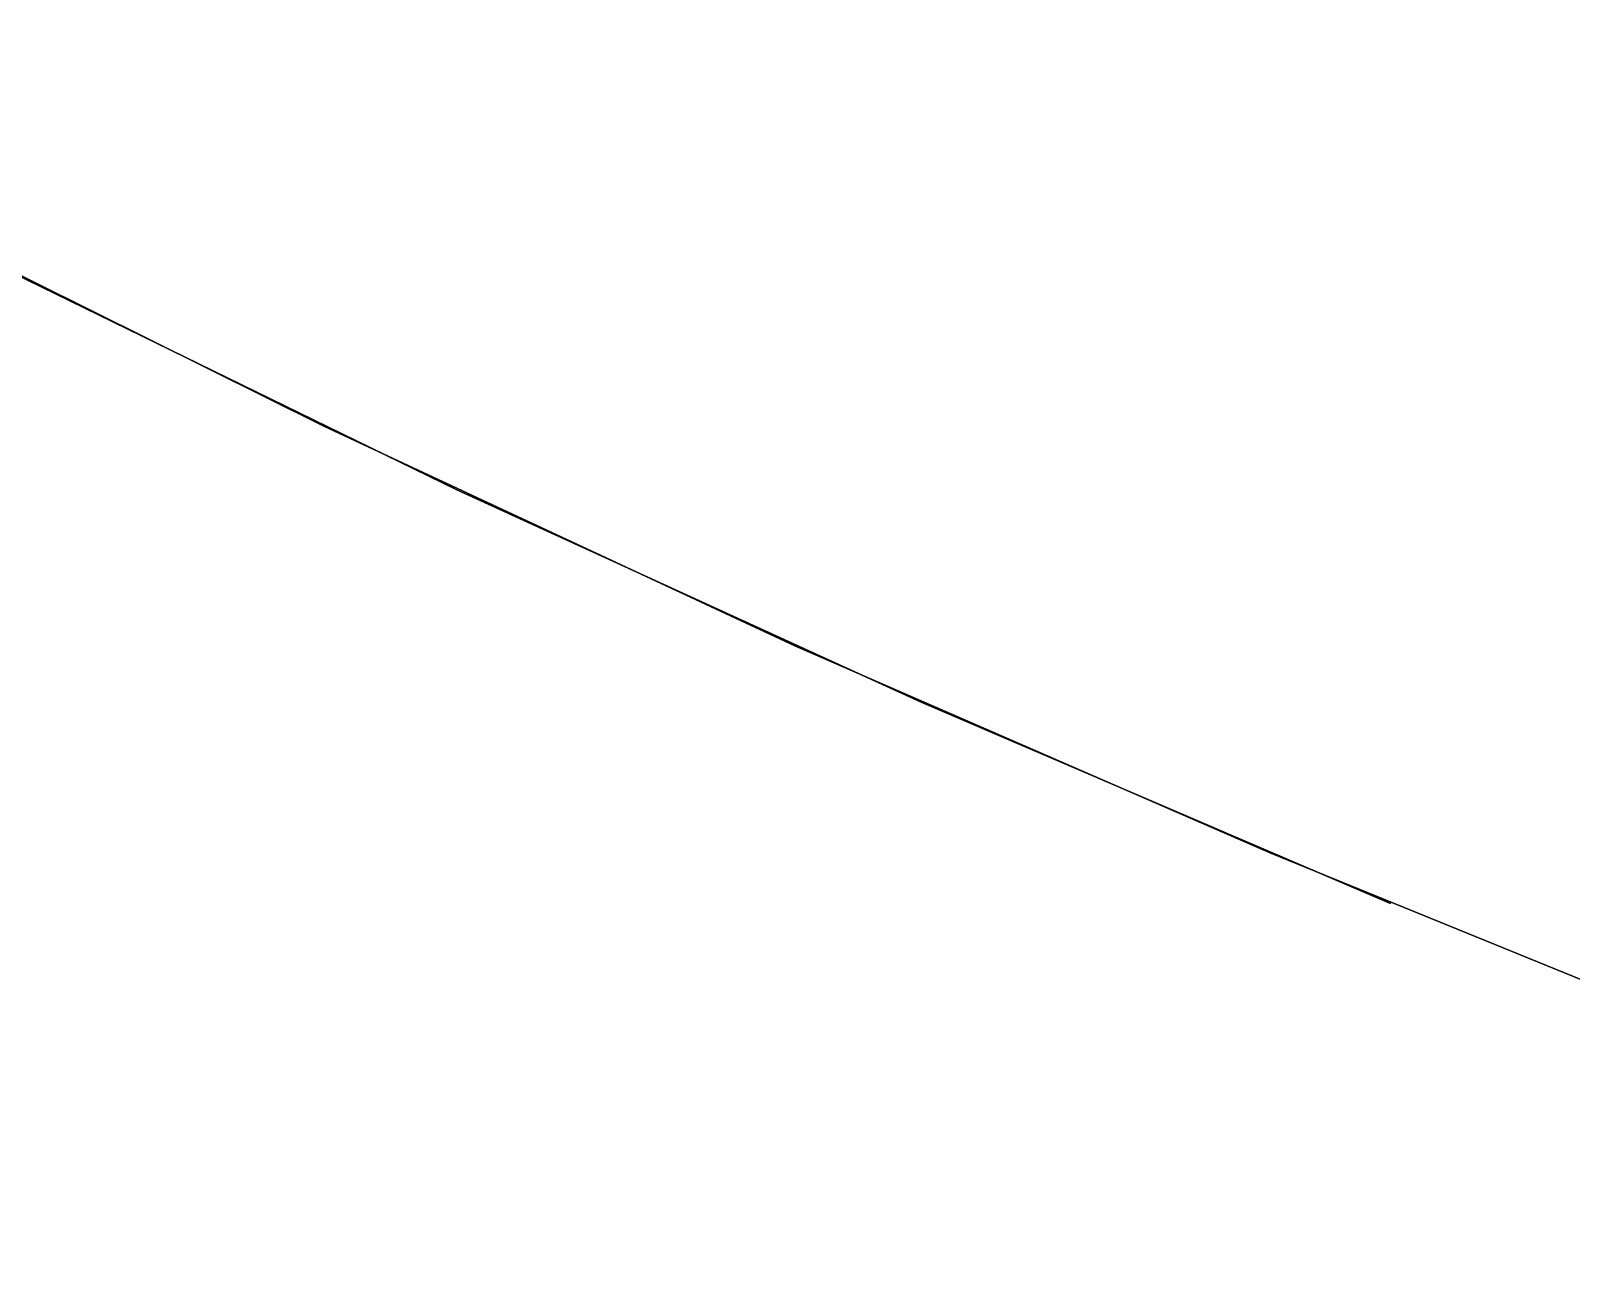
# Model space of a CAD drawing. Header units: metres. Extents: x -20 to 20, y -20 to 20.
# Drawn here: x -8.959 to -7.48, y -18.834 to -17.64 of the extents above; entities that cross this region are included whole.
import ezdxf

# ---------------------------------------------------------------- set-up
doc = ezdxf.new("R2010")
doc.units = ezdxf.units.M

msp = doc.modelspace()

# ---------------------------------------------------------------- meshes
at = {"layer": '10', "color": 2}
mesh = msp.add_polyface(dxfattribs=at)
corners = [(-8.9906, -17.8653, -16.5), (-8.55, -18.0803, -16.5), (-8.9906, -17.8653, -16), (-8.55, -18.0803, -16), (-8.9906, -17.8653, -15.5), (-8.55, -18.0803, -15.5), (-8.9906, -17.8653, -15), (-8.55, -18.0803, -15), (-8.9906, -17.8653, -14.5), (-8.55, -18.0803, -14.5), (-8.9906, -17.8653, -14), (-8.55, -18.0803, -14), (-8.9906, -17.8653, -13.5), (-8.55, -18.0803, -13.5), (-8.9906, -17.8653, -13), (-8.55, -18.0803, -13), (-8.9906, -17.8653, -12.5), (-8.55, -18.0803, -12.5), (-8.9906, -17.8653, -12), (-8.55, -18.0803, -12), (-8.9906, -17.8653, -11.5), (-8.55, -18.0803, -11.5), (-8.9906, -17.8653, -11), (-8.55, -18.0803, -11), (-8.9906, -17.8653, -10.5), (-8.55, -18.0803, -10.5), (-8.9906, -17.8653, -10), (-8.55, -18.0803, -10), (-8.9906, -17.8653, -9.5), (-8.55, -18.0803, -9.5), (-8.9906, -17.8653, -9), (-8.55, -18.0803, -9), (-8.9906, -17.8653, -8.5), (-8.55, -18.0803, -8.5), (-8.9906, -17.8653, -8), (-8.55, -18.0803, -8), (-8.9906, -17.8653, -7.5), (-8.55, -18.0803, -7.5), (-8.9906, -17.8653, -7), (-8.9906, -17.8653, 13.5), (-8.9906, -17.8653, 14), (-9.4258, -17.6396, 14), (-8.9906, -17.8653, 14.5), (-9.4258, -17.6396, 14.5), (-8.9906, -17.8653, 15), (-9.4258, -17.6396, 15), (-8.9906, -17.8653, 15.5), (-9.4258, -17.6396, 15.5), (-8.9906, -17.8653, 16), (-9.4258, -17.6396, 16), (-8.9906, -17.8653, 16.5), (-9.4258, -17.6396, 16.5), (-9.1242, -17.7974, 17), (-8.6777, -18.0194, 17), (-9.1242, -17.7974, 17.5), (-8.6777, -18.0194, 17.5), (-9.1242, -17.7974, 18), (-8.6777, -18.0194, 18), (-9.1242, -17.7974, 18.5), (-8.6777, -18.0194, 18.5), (-9.1242, -17.7974, 19), (-8.6777, -18.0194, 19), (-9.1242, -17.7974, 19.5), (-8.6777, -18.0194, 19.5), (-9.1242, -17.7974, 20), (-9.1242, -17.7974, -20), (-8.6777, -18.0194, -20), (-9.1242, -17.7974, -19.5), (-8.6777, -18.0194, -19.5), (-9.1242, -17.7974, -19), (-8.6777, -18.0194, -19), (-9.1242, -17.7974, -18.5), (-8.6777, -18.0194, -18.5), (-9.1242, -17.7974, -18), (-8.6777, -18.0194, -18), (-9.1242, -17.7974, -17.5), (-8.6777, -18.0194, -17.5), (-9.1242, -17.7974, -17)]
mesh.append_faces([[corners[k] for k in face] for face in [(0, 1, 2), (2, 3, 4), (4, 5, 6), (6, 7, 8), (8, 9, 10), (10, 11, 12), (12, 13, 14), (14, 15, 16), (16, 17, 18), (18, 19, 20), (20, 21, 22), (22, 23, 24), (24, 25, 26), (26, 27, 28), (28, 29, 30), (30, 31, 32), (32, 33, 34), (34, 35, 36), (36, 37, 38), (39, 40, 41), (40, 42, 43), (42, 44, 45), (44, 46, 47), (46, 48, 49), (48, 50, 51), (52, 53, 54), (54, 55, 56), (56, 57, 58), (58, 59, 60), (60, 61, 62), (62, 63, 64), (65, 66, 67), (67, 68, 69), (69, 70, 71), (71, 72, 73), (73, 74, 75), (75, 76, 77)]], dxfattribs={"color": 2})
mesh = msp.add_polyface(dxfattribs=at)
corners = [(-8.55, -18.0803, -16.5), (-8.55, -18.0803, -16), (-8.9906, -17.8653, -16), (-8.55, -18.0803, -15.5), (-8.9906, -17.8653, -15.5), (-8.55, -18.0803, -15), (-8.9906, -17.8653, -15), (-8.55, -18.0803, -14.5), (-8.9906, -17.8653, -14.5), (-8.55, -18.0803, -14), (-8.9906, -17.8653, -14), (-8.55, -18.0803, -13.5), (-8.9906, -17.8653, -13.5), (-8.55, -18.0803, -13), (-8.9906, -17.8653, -13), (-8.55, -18.0803, -12.5), (-8.9906, -17.8653, -12.5), (-8.55, -18.0803, -12), (-8.9906, -17.8653, -12), (-8.55, -18.0803, -11.5), (-8.9906, -17.8653, -11.5), (-8.55, -18.0803, -11), (-8.9906, -17.8653, -11), (-8.55, -18.0803, -10.5), (-8.9906, -17.8653, -10.5), (-8.55, -18.0803, -10), (-8.9906, -17.8653, -10), (-8.55, -18.0803, -9.5), (-8.9906, -17.8653, -9.5), (-8.55, -18.0803, -9), (-8.9906, -17.8653, -9), (-8.9906, -17.8653, 11.5), (-8.55, -18.0803, 11.5), (-8.9906, -17.8653, 12), (-8.55, -18.0803, 12), (-8.9906, -17.8653, 12.5), (-8.55, -18.0803, 12.5), (-8.9906, -17.8653, 13), (-8.55, -18.0803, 13), (-8.9906, -17.8653, 13.5), (-8.55, -18.0803, 13.5), (-8.9906, -17.8653, 14), (-8.55, -18.0803, 14), (-8.9906, -17.8653, 14.5), (-8.55, -18.0803, 14.5), (-8.9906, -17.8653, 15), (-8.55, -18.0803, 15), (-8.9906, -17.8653, 15.5), (-8.55, -18.0803, 15.5), (-8.9906, -17.8653, 16), (-8.55, -18.0803, 16), (-8.9906, -17.8653, 16.5), (-8.6777, -18.0194, 17), (-8.6777, -18.0194, 17.5), (-9.1242, -17.7974, 17.5), (-8.6777, -18.0194, 18), (-9.1242, -17.7974, 18), (-8.6777, -18.0194, 18.5), (-9.1242, -17.7974, 18.5), (-8.6777, -18.0194, 19), (-9.1242, -17.7974, 19), (-8.6777, -18.0194, 19.5), (-9.1242, -17.7974, 19.5), (-8.6777, -18.0194, 20), (-9.1242, -17.7974, 20), (-8.6777, -18.0194, -20), (-8.6777, -18.0194, -19.5), (-9.1242, -17.7974, -19.5), (-8.6777, -18.0194, -19), (-9.1242, -17.7974, -19), (-8.6777, -18.0194, -18.5), (-9.1242, -17.7974, -18.5), (-8.6777, -18.0194, -18), (-9.1242, -17.7974, -18), (-8.6777, -18.0194, -17.5), (-9.1242, -17.7974, -17.5), (-8.6777, -18.0194, -17), (-9.1242, -17.7974, -17)]
mesh.append_faces([[corners[k] for k in face] for face in [(0, 1, 2), (1, 3, 4), (3, 5, 6), (5, 7, 8), (7, 9, 10), (9, 11, 12), (11, 13, 14), (13, 15, 16), (15, 17, 18), (17, 19, 20), (19, 21, 22), (21, 23, 24), (23, 25, 26), (25, 27, 28), (27, 29, 30), (31, 32, 33), (33, 34, 35), (35, 36, 37), (37, 38, 39), (39, 40, 41), (41, 42, 43), (43, 44, 45), (45, 46, 47), (47, 48, 49), (49, 50, 51), (52, 53, 54), (53, 55, 56), (55, 57, 58), (57, 59, 60), (59, 61, 62), (61, 63, 64), (65, 66, 67), (66, 68, 69), (68, 70, 71), (70, 72, 73), (72, 74, 75), (74, 76, 77)]], dxfattribs={"color": 2})
mesh = msp.add_polyface(dxfattribs=at)
corners = [(-8.9906, -17.8653, -7), (-8.55, -18.0803, -7), (-8.9906, -17.8653, -6.5), (-8.55, -18.0803, -6.5), (-8.9906, -17.8653, -6), (-8.55, -18.0803, -6), (-8.9906, -17.8653, -5.5), (-8.55, -18.0803, -5.5), (-8.9906, -17.8653, -5), (-8.55, -18.0803, -5), (-8.9906, -17.8653, -4.5), (-8.55, -18.0803, -4.5), (-8.9906, -17.8653, -4), (-8.55, -18.0803, -4), (-8.9906, -17.8653, -3.5), (-8.55, -18.0803, -3.5), (-8.9906, -17.8653, -3), (-8.55, -18.0803, -3), (-8.9906, -17.8653, -2.5), (-8.55, -18.0803, -2.5), (-8.9906, -17.8653, -2), (-8.55, -18.0803, -2), (-8.9906, -17.8653, -1.5), (-8.55, -18.0803, -1.5), (-8.9906, -17.8653, -1), (-8.55, -18.0803, -1), (-8.9906, -17.8653, -0.5), (-8.55, -18.0803, -0.5), (-8.9906, -17.8653), (-8.55, -18.0803), (-8.9906, -17.8653, 0.5), (-8.55, -18.0803, 0.5), (-8.9906, -17.8653, 1), (-8.55, -18.0803, 1), (-8.9906, -17.8653, 1.5), (-8.55, -18.0803, 1.5), (-8.9906, -17.8653, 2), (-8.55, -18.0803, 2), (-8.9906, -17.8653, 2.5), (-8.55, -18.0803, 2.5), (-8.9906, -17.8653, 3), (-8.55, -18.0803, 3), (-8.9906, -17.8653, 3.5), (-8.55, -18.0803, 3.5), (-8.9906, -17.8653, 4), (-8.55, -18.0803, 4), (-8.9906, -17.8653, 4.5), (-8.55, -18.0803, 4.5), (-8.9906, -17.8653, 5), (-8.55, -18.0803, 5), (-8.9906, -17.8653, 5.5), (-8.55, -18.0803, 5.5), (-8.9906, -17.8653, 6), (-8.55, -18.0803, 6), (-8.9906, -17.8653, 6.5), (-8.55, -18.0803, 6.5), (-8.9906, -17.8653, 7), (-8.55, -18.0803, 7), (-8.9906, -17.8653, 7.5), (-8.55, -18.0803, 7.5), (-8.9906, -17.8653, 8), (-8.55, -18.0803, 8), (-8.9906, -17.8653, 8.5), (-8.55, -18.0803, 8.5), (-8.9906, -17.8653, 9), (-8.55, -18.0803, 9), (-8.9906, -17.8653, 9.5), (-8.55, -18.0803, 9.5), (-8.9906, -17.8653, 10), (-8.55, -18.0803, 10), (-8.9906, -17.8653, 10.5), (-8.55, -18.0803, 10.5), (-8.9906, -17.8653, 11), (-8.55, -18.0803, 11), (-8.9906, -17.8653, 11.5)]
mesh.append_faces([[corners[k] for k in face] for face in [(0, 1, 2), (2, 3, 4), (4, 5, 6), (6, 7, 8), (8, 9, 10), (10, 11, 12), (12, 13, 14), (14, 15, 16), (16, 17, 18), (18, 19, 20), (20, 21, 22), (22, 23, 24), (24, 25, 26), (26, 27, 28), (28, 29, 30), (30, 31, 32), (32, 33, 34), (34, 35, 36), (36, 37, 38), (38, 39, 40), (40, 41, 42), (42, 43, 44), (44, 45, 46), (46, 47, 48), (48, 49, 50), (50, 51, 52), (52, 53, 54), (54, 55, 56), (56, 57, 58), (58, 59, 60), (60, 61, 62), (62, 63, 64), (64, 65, 66), (66, 67, 68), (68, 69, 70), (70, 71, 72), (72, 73, 74)]], dxfattribs={"color": 2})
mesh = msp.add_polyface(dxfattribs=at)
corners = [(-8.55, -18.0803, -9), (-8.55, -18.0803, -8.5), (-8.9906, -17.8653, -8.5), (-8.55, -18.0803, -8), (-8.9906, -17.8653, -8), (-8.55, -18.0803, -7.5), (-8.9906, -17.8653, -7.5), (-8.55, -18.0803, -7), (-8.9906, -17.8653, -7), (-8.55, -18.0803, -6.5), (-8.9906, -17.8653, -6.5), (-8.55, -18.0803, -6), (-8.9906, -17.8653, -6), (-8.55, -18.0803, -5.5), (-8.9906, -17.8653, -5.5), (-8.55, -18.0803, -5), (-8.9906, -17.8653, -5), (-8.55, -18.0803, -4.5), (-8.9906, -17.8653, -4.5), (-8.55, -18.0803, -4), (-8.9906, -17.8653, -4), (-8.55, -18.0803, -3.5), (-8.9906, -17.8653, -3.5), (-8.55, -18.0803, -3), (-8.9906, -17.8653, -3), (-8.55, -18.0803, -2.5), (-8.9906, -17.8653, -2.5), (-8.55, -18.0803, -2), (-8.9906, -17.8653, -2), (-8.55, -18.0803, -1.5), (-8.9906, -17.8653, -1.5), (-8.55, -18.0803, -1), (-8.9906, -17.8653, -1), (-8.55, -18.0803, -0.5), (-8.9906, -17.8653, -0.5), (-8.55, -18.0803), (-8.9906, -17.8653), (-8.55, -18.0803, 0.5), (-8.9906, -17.8653, 0.5), (-8.55, -18.0803, 1), (-8.9906, -17.8653, 1), (-8.55, -18.0803, 1.5), (-8.9906, -17.8653, 1.5), (-8.55, -18.0803, 2), (-8.9906, -17.8653, 2), (-8.55, -18.0803, 2.5), (-8.9906, -17.8653, 2.5), (-8.55, -18.0803, 3), (-8.9906, -17.8653, 3), (-8.55, -18.0803, 3.5), (-8.9906, -17.8653, 3.5), (-8.55, -18.0803, 4), (-8.9906, -17.8653, 4), (-8.55, -18.0803, 4.5), (-8.9906, -17.8653, 4.5), (-8.55, -18.0803, 5), (-8.9906, -17.8653, 5), (-8.55, -18.0803, 5.5), (-8.9906, -17.8653, 5.5), (-8.55, -18.0803, 6), (-8.9906, -17.8653, 6), (-8.55, -18.0803, 6.5), (-8.9906, -17.8653, 6.5), (-8.55, -18.0803, 7), (-8.9906, -17.8653, 7), (-8.55, -18.0803, 7.5), (-8.9906, -17.8653, 7.5), (-8.55, -18.0803, 8), (-8.9906, -17.8653, 8), (-8.55, -18.0803, 8.5), (-8.9906, -17.8653, 8.5), (-8.55, -18.0803, 9), (-8.9906, -17.8653, 9), (-8.55, -18.0803, 9.5), (-8.9906, -17.8653, 9.5)]
mesh.append_faces([[corners[k] for k in face] for face in [(0, 1, 2), (1, 3, 4), (3, 5, 6), (5, 7, 8), (7, 9, 10), (9, 11, 12), (11, 13, 14), (13, 15, 16), (15, 17, 18), (17, 19, 20), (19, 21, 22), (21, 23, 24), (23, 25, 26), (25, 27, 28), (27, 29, 30), (29, 31, 32), (31, 33, 34), (33, 35, 36), (35, 37, 38), (37, 39, 40), (39, 41, 42), (41, 43, 44), (43, 45, 46), (45, 47, 48), (47, 49, 50), (49, 51, 52), (51, 53, 54), (53, 55, 56), (55, 57, 58), (57, 59, 60), (59, 61, 62), (61, 63, 64), (63, 65, 66), (65, 67, 68), (67, 69, 70), (69, 71, 72), (71, 73, 74)]], dxfattribs={"color": 2})
mesh = msp.add_polyface(dxfattribs=at)
corners = [(-8.55, -18.0803, -16.5), (-8.1043, -18.2844, -16.5), (-8.55, -18.0803, -16), (-8.1043, -18.2844, -16), (-8.55, -18.0803, -15.5), (-8.1043, -18.2844, -15.5), (-8.55, -18.0803, -15), (-8.1043, -18.2844, -15), (-8.55, -18.0803, -14.5), (-8.1043, -18.2844, -14.5), (-8.55, -18.0803, -14), (-8.1043, -18.2844, -14), (-8.55, -18.0803, -13.5), (-8.1043, -18.2844, -13.5), (-8.55, -18.0803, -13), (-8.1043, -18.2844, -13), (-8.55, -18.0803, -12.5), (-8.1043, -18.2844, -12.5), (-8.55, -18.0803, -12), (-8.1043, -18.2844, -12), (-8.55, -18.0803, -11.5), (-8.1043, -18.2844, -11.5), (-8.55, -18.0803, -11), (-8.55, -18.0803, 9.5), (-8.55, -18.0803, 10), (-8.9906, -17.8653, 10), (-8.55, -18.0803, 10.5), (-8.9906, -17.8653, 10.5), (-8.55, -18.0803, 11), (-8.9906, -17.8653, 11), (-8.55, -18.0803, 11.5), (-8.9906, -17.8653, 11.5), (-8.55, -18.0803, 12), (-8.9906, -17.8653, 12), (-8.55, -18.0803, 12.5), (-8.9906, -17.8653, 12.5), (-8.55, -18.0803, 13), (-8.9906, -17.8653, 13), (-8.55, -18.0803, 13.5), (-8.9906, -17.8653, 13.5), (-8.55, -18.0803, 14), (-8.9906, -17.8653, 14), (-8.55, -18.0803, 14.5), (-8.9906, -17.8653, 14.5), (-8.55, -18.0803, 15), (-8.9906, -17.8653, 15), (-8.55, -18.0803, 15.5), (-8.9906, -17.8653, 15.5), (-8.55, -18.0803, 16), (-8.9906, -17.8653, 16), (-8.55, -18.0803, 16.5), (-8.9906, -17.8653, 16.5), (-8.6777, -18.0194, 17), (-8.2257, -18.2301, 17), (-8.6777, -18.0194, 17.5), (-8.2257, -18.2301, 17.5), (-8.6777, -18.0194, 18), (-8.2257, -18.2301, 18), (-8.6777, -18.0194, 18.5), (-8.2257, -18.2301, 18.5), (-8.6777, -18.0194, 19), (-8.2257, -18.2301, 19), (-8.6777, -18.0194, 19.5), (-8.2257, -18.2301, 19.5), (-8.6777, -18.0194, 20), (-8.6777, -18.0194, -20), (-8.2257, -18.2301, -20), (-8.6777, -18.0194, -19.5), (-8.2257, -18.2301, -19.5), (-8.6777, -18.0194, -19), (-8.2257, -18.2301, -19), (-8.6777, -18.0194, -18.5), (-8.2257, -18.2301, -18.5), (-8.6777, -18.0194, -18), (-8.2257, -18.2301, -18), (-8.6777, -18.0194, -17.5), (-8.2257, -18.2301, -17.5), (-8.6777, -18.0194, -17)]
mesh.append_faces([[corners[k] for k in face] for face in [(0, 1, 2), (2, 3, 4), (4, 5, 6), (6, 7, 8), (8, 9, 10), (10, 11, 12), (12, 13, 14), (14, 15, 16), (16, 17, 18), (18, 19, 20), (20, 21, 22), (23, 24, 25), (24, 26, 27), (26, 28, 29), (28, 30, 31), (30, 32, 33), (32, 34, 35), (34, 36, 37), (36, 38, 39), (38, 40, 41), (40, 42, 43), (42, 44, 45), (44, 46, 47), (46, 48, 49), (48, 50, 51), (52, 53, 54), (54, 55, 56), (56, 57, 58), (58, 59, 60), (60, 61, 62), (62, 63, 64), (65, 66, 67), (67, 68, 69), (69, 70, 71), (71, 72, 73), (73, 74, 75), (75, 76, 77)]], dxfattribs={"color": 2})
mesh = msp.add_polyface(dxfattribs=at)
corners = [(-8.1043, -18.2844, -16.5), (-8.1043, -18.2844, -16), (-8.55, -18.0803, -16), (-8.1043, -18.2844, -15.5), (-8.55, -18.0803, -15.5), (-8.1043, -18.2844, -15), (-8.55, -18.0803, -15), (-8.1043, -18.2844, -14.5), (-8.55, -18.0803, -14.5), (-8.1043, -18.2844, -14), (-8.55, -18.0803, -14), (-8.1043, -18.2844, -13.5), (-8.55, -18.0803, -13.5), (-8.55, -18.0803, 7), (-8.1043, -18.2844, 7), (-8.55, -18.0803, 7.5), (-8.1043, -18.2844, 7.5), (-8.55, -18.0803, 8), (-8.1043, -18.2844, 8), (-8.55, -18.0803, 8.5), (-8.1043, -18.2844, 8.5), (-8.55, -18.0803, 9), (-8.1043, -18.2844, 9), (-8.55, -18.0803, 9.5), (-8.1043, -18.2844, 9.5), (-8.55, -18.0803, 10), (-8.1043, -18.2844, 10), (-8.55, -18.0803, 10.5), (-8.1043, -18.2844, 10.5), (-8.55, -18.0803, 11), (-8.1043, -18.2844, 11), (-8.55, -18.0803, 11.5), (-8.1043, -18.2844, 11.5), (-8.55, -18.0803, 12), (-8.1043, -18.2844, 12), (-8.55, -18.0803, 12.5), (-8.1043, -18.2844, 12.5), (-8.55, -18.0803, 13), (-8.1043, -18.2844, 13), (-8.55, -18.0803, 13.5), (-8.1043, -18.2844, 13.5), (-8.55, -18.0803, 14), (-8.1043, -18.2844, 14), (-8.55, -18.0803, 14.5), (-8.1043, -18.2844, 14.5), (-8.55, -18.0803, 15), (-8.1043, -18.2844, 15), (-8.55, -18.0803, 15.5), (-8.1043, -18.2844, 15.5), (-8.55, -18.0803, 16), (-8.1043, -18.2844, 16), (-8.55, -18.0803, 16.5), (-8.2257, -18.2301, 17), (-8.2257, -18.2301, 17.5), (-8.6777, -18.0194, 17.5), (-8.2257, -18.2301, 18), (-8.6777, -18.0194, 18), (-8.2257, -18.2301, 18.5), (-8.6777, -18.0194, 18.5), (-8.2257, -18.2301, 19), (-8.6777, -18.0194, 19), (-8.2257, -18.2301, 19.5), (-8.6777, -18.0194, 19.5), (-8.2257, -18.2301, 20), (-8.6777, -18.0194, 20), (-8.2257, -18.2301, -20), (-8.2257, -18.2301, -19.5), (-8.6777, -18.0194, -19.5), (-8.2257, -18.2301, -19), (-8.6777, -18.0194, -19), (-8.2257, -18.2301, -18.5), (-8.6777, -18.0194, -18.5), (-8.2257, -18.2301, -18), (-8.6777, -18.0194, -18), (-8.2257, -18.2301, -17.5), (-8.6777, -18.0194, -17.5), (-8.2257, -18.2301, -17), (-8.6777, -18.0194, -17)]
mesh.append_faces([[corners[k] for k in face] for face in [(0, 1, 2), (1, 3, 4), (3, 5, 6), (5, 7, 8), (7, 9, 10), (9, 11, 12), (13, 14, 15), (15, 16, 17), (17, 18, 19), (19, 20, 21), (21, 22, 23), (23, 24, 25), (25, 26, 27), (27, 28, 29), (29, 30, 31), (31, 32, 33), (33, 34, 35), (35, 36, 37), (37, 38, 39), (39, 40, 41), (41, 42, 43), (43, 44, 45), (45, 46, 47), (47, 48, 49), (49, 50, 51), (52, 53, 54), (53, 55, 56), (55, 57, 58), (57, 59, 60), (59, 61, 62), (61, 63, 64), (65, 66, 67), (66, 68, 69), (68, 70, 71), (70, 72, 73), (72, 74, 75), (74, 76, 77)]], dxfattribs={"color": 2})
mesh = msp.add_polyface(dxfattribs=at)
corners = [(-8.55, -18.0803, -11), (-8.1043, -18.2844, -11), (-8.55, -18.0803, -10.5), (-8.1043, -18.2844, -10.5), (-8.55, -18.0803, -10), (-8.1043, -18.2844, -10), (-8.55, -18.0803, -9.5), (-8.1043, -18.2844, -9.5), (-8.55, -18.0803, -9), (-8.1043, -18.2844, -9), (-8.55, -18.0803, -8.5), (-8.1043, -18.2844, -8.5), (-8.55, -18.0803, -8), (-8.1043, -18.2844, -8), (-8.55, -18.0803, -7.5), (-8.1043, -18.2844, -7.5), (-8.55, -18.0803, -7), (-8.1043, -18.2844, -7), (-8.55, -18.0803, -6.5), (-8.1043, -18.2844, -6.5), (-8.55, -18.0803, -6), (-8.1043, -18.2844, -6), (-8.55, -18.0803, -5.5), (-8.1043, -18.2844, -5.5), (-8.55, -18.0803, -5), (-8.1043, -18.2844, -5), (-8.55, -18.0803, -4.5), (-8.1043, -18.2844, -4.5), (-8.55, -18.0803, -4), (-8.1043, -18.2844, -4), (-8.55, -18.0803, -3.5), (-8.1043, -18.2844, -3.5), (-8.55, -18.0803, -3), (-8.1043, -18.2844, -3), (-8.55, -18.0803, -2.5), (-8.1043, -18.2844, -2.5), (-8.55, -18.0803, -2), (-8.1043, -18.2844, -2), (-8.55, -18.0803, -1.5), (-8.1043, -18.2844, -1.5), (-8.55, -18.0803, -1), (-8.1043, -18.2844, -1), (-8.55, -18.0803, -0.5), (-8.1043, -18.2844, -0.5), (-8.55, -18.0803), (-8.1043, -18.2844), (-8.55, -18.0803, 0.5), (-8.1043, -18.2844, 0.5), (-8.55, -18.0803, 1), (-8.1043, -18.2844, 1), (-8.55, -18.0803, 1.5), (-8.1043, -18.2844, 1.5), (-8.55, -18.0803, 2), (-8.1043, -18.2844, 2), (-8.55, -18.0803, 2.5), (-8.1043, -18.2844, 2.5), (-8.55, -18.0803, 3), (-8.1043, -18.2844, 3), (-8.55, -18.0803, 3.5), (-8.1043, -18.2844, 3.5), (-8.55, -18.0803, 4), (-8.1043, -18.2844, 4), (-8.55, -18.0803, 4.5), (-8.1043, -18.2844, 4.5), (-8.55, -18.0803, 5), (-8.1043, -18.2844, 5), (-8.55, -18.0803, 5.5), (-8.1043, -18.2844, 5.5), (-8.55, -18.0803, 6), (-8.1043, -18.2844, 6), (-8.55, -18.0803, 6.5), (-8.1043, -18.2844, 6.5), (-8.55, -18.0803, 7)]
mesh.append_faces([[corners[k] for k in face] for face in [(0, 1, 2), (2, 3, 4), (4, 5, 6), (6, 7, 8), (8, 9, 10), (10, 11, 12), (12, 13, 14), (14, 15, 16), (16, 17, 18), (18, 19, 20), (20, 21, 22), (22, 23, 24), (24, 25, 26), (26, 27, 28), (28, 29, 30), (30, 31, 32), (32, 33, 34), (34, 35, 36), (36, 37, 38), (38, 39, 40), (40, 41, 42), (42, 43, 44), (44, 45, 46), (46, 47, 48), (48, 49, 50), (50, 51, 52), (52, 53, 54), (54, 55, 56), (56, 57, 58), (58, 59, 60), (60, 61, 62), (62, 63, 64), (64, 65, 66), (66, 67, 68), (68, 69, 70), (70, 71, 72)]], dxfattribs={"color": 2})
mesh = msp.add_polyface(dxfattribs=at)
corners = [(-8.1043, -18.2844, -13.5), (-8.1043, -18.2844, -13), (-8.55, -18.0803, -13), (-8.1043, -18.2844, -12.5), (-8.55, -18.0803, -12.5), (-8.1043, -18.2844, -12), (-8.55, -18.0803, -12), (-8.1043, -18.2844, -11.5), (-8.55, -18.0803, -11.5), (-8.1043, -18.2844, -11), (-8.55, -18.0803, -11), (-8.1043, -18.2844, -10.5), (-8.55, -18.0803, -10.5), (-8.1043, -18.2844, -10), (-8.55, -18.0803, -10), (-8.1043, -18.2844, -9.5), (-8.55, -18.0803, -9.5), (-8.1043, -18.2844, -9), (-8.55, -18.0803, -9), (-8.1043, -18.2844, -8.5), (-8.55, -18.0803, -8.5), (-8.1043, -18.2844, -8), (-8.55, -18.0803, -8), (-8.1043, -18.2844, -7.5), (-8.55, -18.0803, -7.5), (-8.1043, -18.2844, -7), (-8.55, -18.0803, -7), (-8.1043, -18.2844, -6.5), (-8.55, -18.0803, -6.5), (-8.1043, -18.2844, -6), (-8.55, -18.0803, -6), (-8.1043, -18.2844, -5.5), (-8.55, -18.0803, -5.5), (-8.1043, -18.2844, -5), (-8.55, -18.0803, -5), (-8.1043, -18.2844, -4.5), (-8.55, -18.0803, -4.5), (-8.1043, -18.2844, -4), (-8.55, -18.0803, -4), (-8.1043, -18.2844, -3.5), (-8.55, -18.0803, -3.5), (-8.1043, -18.2844, -3), (-8.55, -18.0803, -3), (-8.1043, -18.2844, -2.5), (-8.55, -18.0803, -2.5), (-8.1043, -18.2844, -2), (-8.55, -18.0803, -2), (-8.1043, -18.2844, -1.5), (-8.55, -18.0803, -1.5), (-8.1043, -18.2844, -1), (-8.55, -18.0803, -1), (-8.1043, -18.2844, -0.5), (-8.55, -18.0803, -0.5), (-8.1043, -18.2844), (-8.55, -18.0803), (-8.1043, -18.2844, 0.5), (-8.55, -18.0803, 0.5), (-8.1043, -18.2844, 1), (-8.55, -18.0803, 1), (-8.1043, -18.2844, 1.5), (-8.55, -18.0803, 1.5), (-8.1043, -18.2844, 2), (-8.55, -18.0803, 2), (-8.1043, -18.2844, 2.5), (-8.55, -18.0803, 2.5), (-8.1043, -18.2844, 3), (-8.55, -18.0803, 3), (-8.1043, -18.2844, 3.5), (-8.55, -18.0803, 3.5), (-8.1043, -18.2844, 4), (-8.55, -18.0803, 4), (-8.1043, -18.2844, 4.5), (-8.55, -18.0803, 4.5), (-8.1043, -18.2844, 5), (-8.55, -18.0803, 5)]
mesh.append_faces([[corners[k] for k in face] for face in [(0, 1, 2), (1, 3, 4), (3, 5, 6), (5, 7, 8), (7, 9, 10), (9, 11, 12), (11, 13, 14), (13, 15, 16), (15, 17, 18), (17, 19, 20), (19, 21, 22), (21, 23, 24), (23, 25, 26), (25, 27, 28), (27, 29, 30), (29, 31, 32), (31, 33, 34), (33, 35, 36), (35, 37, 38), (37, 39, 40), (39, 41, 42), (41, 43, 44), (43, 45, 46), (45, 47, 48), (47, 49, 50), (49, 51, 52), (51, 53, 54), (53, 55, 56), (55, 57, 58), (57, 59, 60), (59, 61, 62), (61, 63, 64), (63, 65, 66), (65, 67, 68), (67, 69, 70), (69, 71, 72), (71, 73, 74)]], dxfattribs={"color": 2})
mesh = msp.add_polyface(dxfattribs=at)
corners = [(-8.1043, -18.2844, -16.5), (-7.6537, -18.4776, -16.5), (-8.1043, -18.2844, -16), (-7.6537, -18.4776, -16), (-8.1043, -18.2844, -15.5), (-8.1043, -18.2844, 5), (-8.1043, -18.2844, 5.5), (-8.55, -18.0803, 5.5), (-8.1043, -18.2844, 6), (-8.55, -18.0803, 6), (-8.1043, -18.2844, 6.5), (-8.55, -18.0803, 6.5), (-8.1043, -18.2844, 7), (-8.55, -18.0803, 7), (-8.1043, -18.2844, 7.5), (-8.55, -18.0803, 7.5), (-8.1043, -18.2844, 8), (-8.55, -18.0803, 8), (-8.1043, -18.2844, 8.5), (-8.55, -18.0803, 8.5), (-8.1043, -18.2844, 9), (-8.55, -18.0803, 9), (-8.1043, -18.2844, 9.5), (-8.55, -18.0803, 9.5), (-8.1043, -18.2844, 10), (-8.55, -18.0803, 10), (-8.1043, -18.2844, 10.5), (-8.55, -18.0803, 10.5), (-8.1043, -18.2844, 11), (-8.55, -18.0803, 11), (-8.1043, -18.2844, 11.5), (-8.55, -18.0803, 11.5), (-8.1043, -18.2844, 12), (-8.55, -18.0803, 12), (-8.1043, -18.2844, 12.5), (-8.55, -18.0803, 12.5), (-8.1043, -18.2844, 13), (-8.55, -18.0803, 13), (-8.1043, -18.2844, 13.5), (-8.55, -18.0803, 13.5), (-8.1043, -18.2844, 14), (-8.55, -18.0803, 14), (-8.1043, -18.2844, 14.5), (-8.55, -18.0803, 14.5), (-8.1043, -18.2844, 15), (-8.55, -18.0803, 15), (-8.1043, -18.2844, 15.5), (-8.55, -18.0803, 15.5), (-8.1043, -18.2844, 16), (-8.55, -18.0803, 16), (-8.1043, -18.2844, 16.5), (-8.55, -18.0803, 16.5), (-8.2257, -18.2301, 17), (-7.7687, -18.4295, 17), (-8.2257, -18.2301, 17.5), (-7.7687, -18.4295, 17.5), (-8.2257, -18.2301, 18), (-7.7687, -18.4295, 18), (-8.2257, -18.2301, 18.5), (-7.7687, -18.4295, 18.5), (-8.2257, -18.2301, 19), (-7.7687, -18.4295, 19), (-8.2257, -18.2301, 19.5), (-7.7687, -18.4295, 19.5), (-8.2257, -18.2301, 20), (-8.2257, -18.2301, -20), (-7.7687, -18.4295, -20), (-8.2257, -18.2301, -19.5), (-7.7687, -18.4295, -19.5), (-8.2257, -18.2301, -19), (-7.7687, -18.4295, -19), (-8.2257, -18.2301, -18.5), (-7.7687, -18.4295, -18.5), (-8.2257, -18.2301, -18), (-7.7687, -18.4295, -18), (-8.2257, -18.2301, -17.5), (-7.7687, -18.4295, -17.5), (-8.2257, -18.2301, -17)]
mesh.append_faces([[corners[k] for k in face] for face in [(0, 1, 2), (2, 3, 4), (5, 6, 7), (6, 8, 9), (8, 10, 11), (10, 12, 13), (12, 14, 15), (14, 16, 17), (16, 18, 19), (18, 20, 21), (20, 22, 23), (22, 24, 25), (24, 26, 27), (26, 28, 29), (28, 30, 31), (30, 32, 33), (32, 34, 35), (34, 36, 37), (36, 38, 39), (38, 40, 41), (40, 42, 43), (42, 44, 45), (44, 46, 47), (46, 48, 49), (48, 50, 51), (52, 53, 54), (54, 55, 56), (56, 57, 58), (58, 59, 60), (60, 61, 62), (62, 63, 64), (65, 66, 67), (67, 68, 69), (69, 70, 71), (71, 72, 73), (73, 74, 75), (75, 76, 77)]], dxfattribs={"color": 2})
mesh = msp.add_polyface(dxfattribs=at)
corners = [(-8.1043, -18.2844, 3), (-7.6537, -18.4776, 3), (-8.1043, -18.2844, 3.5), (-7.6537, -18.4776, 3.5), (-8.1043, -18.2844, 4), (-7.6537, -18.4776, 4), (-8.1043, -18.2844, 4.5), (-7.6537, -18.4776, 4.5), (-8.1043, -18.2844, 5), (-7.6537, -18.4776, 5), (-8.1043, -18.2844, 5.5), (-7.6537, -18.4776, 5.5), (-8.1043, -18.2844, 6), (-7.6537, -18.4776, 6), (-8.1043, -18.2844, 6.5), (-7.6537, -18.4776, 6.5), (-8.1043, -18.2844, 7), (-7.6537, -18.4776, 7), (-8.1043, -18.2844, 7.5), (-7.6537, -18.4776, 7.5), (-8.1043, -18.2844, 8), (-7.6537, -18.4776, 8), (-8.1043, -18.2844, 8.5), (-7.6537, -18.4776, 8.5), (-8.1043, -18.2844, 9), (-7.6537, -18.4776, 9), (-8.1043, -18.2844, 9.5), (-7.6537, -18.4776, 9.5), (-8.1043, -18.2844, 10), (-7.6537, -18.4776, 10), (-8.1043, -18.2844, 10.5), (-7.6537, -18.4776, 10.5), (-8.1043, -18.2844, 11), (-7.6537, -18.4776, 11), (-8.1043, -18.2844, 11.5), (-7.6537, -18.4776, 11.5), (-8.1043, -18.2844, 12), (-7.6537, -18.4776, 12), (-8.1043, -18.2844, 12.5), (-7.6537, -18.4776, 12.5), (-8.1043, -18.2844, 13), (-7.6537, -18.4776, 13), (-8.1043, -18.2844, 13.5), (-7.6537, -18.4776, 13.5), (-8.1043, -18.2844, 14), (-7.6537, -18.4776, 14), (-8.1043, -18.2844, 14.5), (-7.6537, -18.4776, 14.5), (-8.1043, -18.2844, 15), (-7.6537, -18.4776, 15), (-8.1043, -18.2844, 15.5), (-7.6537, -18.4776, 15.5), (-8.1043, -18.2844, 16), (-7.6537, -18.4776, 16), (-8.1043, -18.2844, 16.5), (-7.7687, -18.4295, 17), (-7.7687, -18.4295, 17.5), (-8.2257, -18.2301, 17.5), (-7.7687, -18.4295, 18), (-8.2257, -18.2301, 18), (-7.7687, -18.4295, 18.5), (-8.2257, -18.2301, 18.5), (-7.7687, -18.4295, 19), (-8.2257, -18.2301, 19), (-7.7687, -18.4295, 19.5), (-8.2257, -18.2301, 19.5), (-7.7687, -18.4295, 20), (-8.2257, -18.2301, 20), (-7.7687, -18.4295, -20), (-7.7687, -18.4295, -19.5), (-8.2257, -18.2301, -19.5), (-7.7687, -18.4295, -19), (-8.2257, -18.2301, -19), (-7.7687, -18.4295, -18.5), (-8.2257, -18.2301, -18.5), (-7.7687, -18.4295, -18), (-8.2257, -18.2301, -18)]
mesh.append_faces([[corners[k] for k in face] for face in [(0, 1, 2), (2, 3, 4), (4, 5, 6), (6, 7, 8), (8, 9, 10), (10, 11, 12), (12, 13, 14), (14, 15, 16), (16, 17, 18), (18, 19, 20), (20, 21, 22), (22, 23, 24), (24, 25, 26), (26, 27, 28), (28, 29, 30), (30, 31, 32), (32, 33, 34), (34, 35, 36), (36, 37, 38), (38, 39, 40), (40, 41, 42), (42, 43, 44), (44, 45, 46), (46, 47, 48), (48, 49, 50), (50, 51, 52), (52, 53, 54), (55, 56, 57), (56, 58, 59), (58, 60, 61), (60, 62, 63), (62, 64, 65), (64, 66, 67), (68, 69, 70), (69, 71, 72), (71, 73, 74), (73, 75, 76)]], dxfattribs={"color": 2})
mesh = msp.add_polyface(dxfattribs=at)
corners = [(-7.6537, -18.4776, -16.5), (-7.6537, -18.4776, -16), (-8.1043, -18.2844, -16), (-7.6537, -18.4776, -15.5), (-8.1043, -18.2844, -15.5), (-7.6537, -18.4776, -15), (-8.1043, -18.2844, -15), (-7.6537, -18.4776, -14.5), (-8.1043, -18.2844, -14.5), (-7.6537, -18.4776, -14), (-8.1043, -18.2844, -14), (-7.6537, -18.4776, -13.5), (-8.1043, -18.2844, -13.5), (-7.6537, -18.4776, -13), (-8.1043, -18.2844, -13), (-7.6537, -18.4776, -12.5), (-8.1043, -18.2844, -12.5), (-7.6537, -18.4776, -12), (-8.1043, -18.2844, -12), (-7.6537, -18.4776, -11.5), (-8.1043, -18.2844, -11.5), (-7.6537, -18.4776, -11), (-8.1043, -18.2844, -11), (-7.6537, -18.4776, -10.5), (-8.1043, -18.2844, -10.5), (-7.6537, -18.4776, -10), (-8.1043, -18.2844, -10), (-7.6537, -18.4776, -9.5), (-8.1043, -18.2844, -9.5), (-7.6537, -18.4776, -9), (-8.1043, -18.2844, -9), (-7.6537, -18.4776, -8.5), (-8.1043, -18.2844, -8.5), (-7.6537, -18.4776, -8), (-8.1043, -18.2844, -8), (-7.6537, -18.4776, -7.5), (-8.1043, -18.2844, -7.5), (-7.6537, -18.4776, -7), (-8.1043, -18.2844, -7), (-7.6537, -18.4776, -6.5), (-8.1043, -18.2844, -6.5), (-7.6537, -18.4776, -6), (-8.1043, -18.2844, -6), (-7.6537, -18.4776, -5.5), (-8.1043, -18.2844, -5.5), (-7.6537, -18.4776, -5), (-8.1043, -18.2844, -5), (-7.6537, -18.4776, -4.5), (-8.1043, -18.2844, -4.5), (-7.6537, -18.4776, -4), (-8.1043, -18.2844, -4), (-7.6537, -18.4776, -3.5), (-8.1043, -18.2844, -3.5), (-7.6537, -18.4776, -3), (-8.1043, -18.2844, -3), (-7.6537, -18.4776, -2.5), (-8.1043, -18.2844, -2.5), (-7.6537, -18.4776, -2), (-8.1043, -18.2844, -2), (-7.6537, -18.4776, -1.5), (-8.1043, -18.2844, -1.5), (-7.6537, -18.4776, -1), (-8.1043, -18.2844, -1), (-7.6537, -18.4776, -0.5), (-8.1043, -18.2844, -0.5), (-7.6537, -18.4776), (-8.1043, -18.2844), (-7.6537, -18.4776, 0.5), (-8.1043, -18.2844, 0.5), (-7.6537, -18.4776, 1), (-8.1043, -18.2844, 1), (-7.7687, -18.4295, -18), (-7.7687, -18.4295, -17.5), (-8.2257, -18.2301, -17.5), (-7.7687, -18.4295, -17), (-8.2257, -18.2301, -17)]
mesh.append_faces([[corners[k] for k in face] for face in [(0, 1, 2), (1, 3, 4), (3, 5, 6), (5, 7, 8), (7, 9, 10), (9, 11, 12), (11, 13, 14), (13, 15, 16), (15, 17, 18), (17, 19, 20), (19, 21, 22), (21, 23, 24), (23, 25, 26), (25, 27, 28), (27, 29, 30), (29, 31, 32), (31, 33, 34), (33, 35, 36), (35, 37, 38), (37, 39, 40), (39, 41, 42), (41, 43, 44), (43, 45, 46), (45, 47, 48), (47, 49, 50), (49, 51, 52), (51, 53, 54), (53, 55, 56), (55, 57, 58), (57, 59, 60), (59, 61, 62), (61, 63, 64), (63, 65, 66), (65, 67, 68), (67, 69, 70), (71, 72, 73), (72, 74, 75)]], dxfattribs={"color": 2})
mesh = msp.add_polyface(dxfattribs=at)
corners = [(-8.1043, -18.2844, -15.5), (-7.6537, -18.4776, -15.5), (-8.1043, -18.2844, -15), (-7.6537, -18.4776, -15), (-8.1043, -18.2844, -14.5), (-7.6537, -18.4776, -14.5), (-8.1043, -18.2844, -14), (-7.6537, -18.4776, -14), (-8.1043, -18.2844, -13.5), (-7.6537, -18.4776, -13.5), (-8.1043, -18.2844, -13), (-7.6537, -18.4776, -13), (-8.1043, -18.2844, -12.5), (-7.6537, -18.4776, -12.5), (-8.1043, -18.2844, -12), (-7.6537, -18.4776, -12), (-8.1043, -18.2844, -11.5), (-7.6537, -18.4776, -11.5), (-8.1043, -18.2844, -11), (-7.6537, -18.4776, -11), (-8.1043, -18.2844, -10.5), (-7.6537, -18.4776, -10.5), (-8.1043, -18.2844, -10), (-7.6537, -18.4776, -10), (-8.1043, -18.2844, -9.5), (-7.6537, -18.4776, -9.5), (-8.1043, -18.2844, -9), (-7.6537, -18.4776, -9), (-8.1043, -18.2844, -8.5), (-7.6537, -18.4776, -8.5), (-8.1043, -18.2844, -8), (-7.6537, -18.4776, -8), (-8.1043, -18.2844, -7.5), (-7.6537, -18.4776, -7.5), (-8.1043, -18.2844, -7), (-7.6537, -18.4776, -7), (-8.1043, -18.2844, -6.5), (-7.6537, -18.4776, -6.5), (-8.1043, -18.2844, -6), (-7.6537, -18.4776, -6), (-8.1043, -18.2844, -5.5), (-7.6537, -18.4776, -5.5), (-8.1043, -18.2844, -5), (-7.6537, -18.4776, -5), (-8.1043, -18.2844, -4.5), (-7.6537, -18.4776, -4.5), (-8.1043, -18.2844, -4), (-7.6537, -18.4776, -4), (-8.1043, -18.2844, -3.5), (-7.6537, -18.4776, -3.5), (-8.1043, -18.2844, -3), (-7.6537, -18.4776, -3), (-8.1043, -18.2844, -2.5), (-7.6537, -18.4776, -2.5), (-8.1043, -18.2844, -2), (-7.6537, -18.4776, -2), (-8.1043, -18.2844, -1.5), (-7.6537, -18.4776, -1.5), (-8.1043, -18.2844, -1), (-7.6537, -18.4776, -1), (-8.1043, -18.2844, -0.5), (-7.6537, -18.4776, -0.5), (-8.1043, -18.2844), (-7.6537, -18.4776), (-8.1043, -18.2844, 0.5), (-7.6537, -18.4776, 0.5), (-8.1043, -18.2844, 1), (-7.6537, -18.4776, 1), (-8.1043, -18.2844, 1.5), (-7.6537, -18.4776, 1.5), (-8.1043, -18.2844, 2), (-7.6537, -18.4776, 2), (-8.1043, -18.2844, 2.5), (-7.6537, -18.4776, 2.5), (-8.1043, -18.2844, 3)]
mesh.append_faces([[corners[k] for k in face] for face in [(0, 1, 2), (2, 3, 4), (4, 5, 6), (6, 7, 8), (8, 9, 10), (10, 11, 12), (12, 13, 14), (14, 15, 16), (16, 17, 18), (18, 19, 20), (20, 21, 22), (22, 23, 24), (24, 25, 26), (26, 27, 28), (28, 29, 30), (30, 31, 32), (32, 33, 34), (34, 35, 36), (36, 37, 38), (38, 39, 40), (40, 41, 42), (42, 43, 44), (44, 45, 46), (46, 47, 48), (48, 49, 50), (50, 51, 52), (52, 53, 54), (54, 55, 56), (56, 57, 58), (58, 59, 60), (60, 61, 62), (62, 63, 64), (64, 65, 66), (66, 67, 68), (68, 69, 70), (70, 71, 72), (72, 73, 74)]], dxfattribs={"color": 2})
mesh = msp.add_polyface(dxfattribs=at)
corners = [(-7.6537, -18.4776, 1), (-7.6537, -18.4776, 1.5), (-8.1043, -18.2844, 1.5), (-7.6537, -18.4776, 2), (-8.1043, -18.2844, 2), (-7.6537, -18.4776, 2.5), (-8.1043, -18.2844, 2.5), (-7.6537, -18.4776, 3), (-8.1043, -18.2844, 3), (-7.6537, -18.4776, 3.5), (-8.1043, -18.2844, 3.5), (-7.6537, -18.4776, 4), (-8.1043, -18.2844, 4), (-7.6537, -18.4776, 4.5), (-8.1043, -18.2844, 4.5), (-7.6537, -18.4776, 5), (-8.1043, -18.2844, 5), (-7.6537, -18.4776, 5.5), (-8.1043, -18.2844, 5.5), (-7.6537, -18.4776, 6), (-8.1043, -18.2844, 6), (-7.6537, -18.4776, 6.5), (-8.1043, -18.2844, 6.5), (-7.6537, -18.4776, 7), (-8.1043, -18.2844, 7), (-7.6537, -18.4776, 7.5), (-8.1043, -18.2844, 7.5), (-7.6537, -18.4776, 8), (-8.1043, -18.2844, 8), (-7.6537, -18.4776, 8.5), (-8.1043, -18.2844, 8.5), (-7.6537, -18.4776, 9), (-8.1043, -18.2844, 9), (-7.6537, -18.4776, 9.5), (-8.1043, -18.2844, 9.5), (-7.6537, -18.4776, 10), (-8.1043, -18.2844, 10), (-7.6537, -18.4776, 10.5), (-8.1043, -18.2844, 10.5), (-7.6537, -18.4776, 11), (-8.1043, -18.2844, 11), (-7.6537, -18.4776, 11.5), (-8.1043, -18.2844, 11.5), (-7.6537, -18.4776, 12), (-8.1043, -18.2844, 12), (-7.6537, -18.4776, 12.5), (-8.1043, -18.2844, 12.5), (-7.6537, -18.4776, 13), (-8.1043, -18.2844, 13), (-7.6537, -18.4776, 13.5), (-8.1043, -18.2844, 13.5), (-7.6537, -18.4776, 14), (-8.1043, -18.2844, 14), (-7.6537, -18.4776, 14.5), (-8.1043, -18.2844, 14.5), (-7.6537, -18.4776, 15), (-8.1043, -18.2844, 15), (-7.6537, -18.4776, 15.5), (-8.1043, -18.2844, 15.5), (-7.6537, -18.4776, 16), (-8.1043, -18.2844, 16), (-7.6537, -18.4776, 16.5), (-8.1043, -18.2844, 16.5), (-7.7687, -18.4295, 17), (-7.3068, -18.6175, 17), (-7.7687, -18.4295, 17.5), (-7.3068, -18.6175, 17.5), (-7.7687, -18.4295, 18), (-7.3068, -18.6175, 18), (-7.7687, -18.4295, 18.5), (-7.3068, -18.6175, 18.5), (-7.7687, -18.4295, 19), (-7.3068, -18.6175, 19), (-7.7687, -18.4295, 19.5), (-7.3068, -18.6175, 19.5), (-7.7687, -18.4295, 20)]
mesh.append_faces([[corners[k] for k in face] for face in [(0, 1, 2), (1, 3, 4), (3, 5, 6), (5, 7, 8), (7, 9, 10), (9, 11, 12), (11, 13, 14), (13, 15, 16), (15, 17, 18), (17, 19, 20), (19, 21, 22), (21, 23, 24), (23, 25, 26), (25, 27, 28), (27, 29, 30), (29, 31, 32), (31, 33, 34), (33, 35, 36), (35, 37, 38), (37, 39, 40), (39, 41, 42), (41, 43, 44), (43, 45, 46), (45, 47, 48), (47, 49, 50), (49, 51, 52), (51, 53, 54), (53, 55, 56), (55, 57, 58), (57, 59, 60), (59, 61, 62), (63, 64, 65), (65, 66, 67), (67, 68, 69), (69, 70, 71), (71, 72, 73), (73, 74, 75)]], dxfattribs={"color": 2})
mesh = msp.add_polyface(dxfattribs=at)
corners = [(-7.1894, -18.6631, -16.5), (-6.7298, -18.8337, -16.5), (-7.1894, -18.6631, -16), (-6.7298, -18.8337, -16), (-7.1894, -18.6631, -15.5), (-6.7298, -18.8337, -15.5), (-7.1894, -18.6631, -15), (-6.7298, -18.8337, -15), (-7.1894, -18.6631, -14.5), (-6.7298, -18.8337, -14.5), (-7.1894, -18.6631, -14), (-6.7298, -18.8337, -14), (-7.1894, -18.6631, -13.5), (-7.3068, -18.6175, 17), (-7.3068, -18.6175, 17.5), (-7.7687, -18.4295, 17.5), (-6.8404, -18.7939, 17), (-7.3068, -18.6175, 18), (-7.7687, -18.4295, 18), (-6.8404, -18.7939, 17.5), (-7.3068, -18.6175, 18.5), (-7.7687, -18.4295, 18.5), (-6.8404, -18.7939, 18), (-7.3068, -18.6175, 19), (-7.7687, -18.4295, 19), (-6.8404, -18.7939, 18.5), (-7.3068, -18.6175, 19.5), (-7.7687, -18.4295, 19.5), (-6.8404, -18.7939, 19), (-7.3068, -18.6175, 20), (-7.7687, -18.4295, 20), (-6.8404, -18.7939, 19.5), (-7.7687, -18.4295, -20), (-7.3068, -18.6175, -20), (-7.7687, -18.4295, -19.5), (-7.3068, -18.6175, -19.5), (-6.8404, -18.7939, -20), (-7.7687, -18.4295, -19), (-7.3068, -18.6175, -19), (-6.8404, -18.7939, -19.5), (-7.7687, -18.4295, -18.5), (-7.3068, -18.6175, -18.5), (-6.8404, -18.7939, -19), (-7.7687, -18.4295, -18), (-7.3068, -18.6175, -18), (-6.8404, -18.7939, -18.5), (-7.7687, -18.4295, -17.5), (-7.3068, -18.6175, -17.5), (-6.8404, -18.7939, -18), (-7.7687, -18.4295, -17), (-7.3068, -18.6175, -17), (-6.8404, -18.7939, -17.5)]
mesh.append_faces([[corners[k] for k in face] for face in [(0, 1, 2), (2, 3, 4), (4, 5, 6), (6, 7, 8), (8, 9, 10), (10, 11, 12), (13, 14, 15), (13, 16, 14), (14, 17, 18), (14, 19, 17), (17, 20, 21), (17, 22, 20), (20, 23, 24), (20, 25, 23), (23, 26, 27), (23, 28, 26), (26, 29, 30), (26, 31, 29), (32, 33, 34), (33, 35, 34), (33, 36, 35), (34, 35, 37), (35, 38, 37), (35, 39, 38), (37, 38, 40), (38, 41, 40), (38, 42, 41), (40, 41, 43), (41, 44, 43), (41, 45, 44), (43, 44, 46), (44, 47, 46), (44, 48, 47), (46, 47, 49), (47, 50, 49), (47, 51, 50)]], dxfattribs={"color": 2})

doc.saveas('drawing.dxf')
